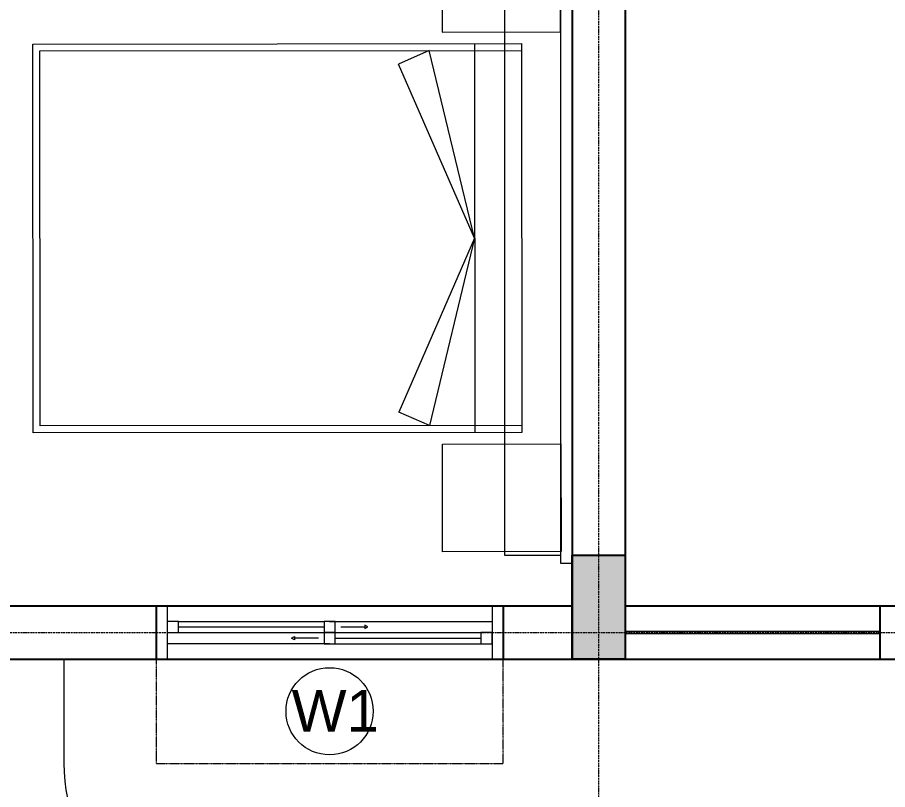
# Model space of a CAD drawing. Header units: millimetres. Extents: x -425671 to 598394, y -194194 to 343585.
# Drawn here: x 47643 to 51402, y 104973 to 108309 of the extents above; entities that cross this region are included whole.
import ezdxf

# ---------------------------------------------------------------- set-up
doc = ezdxf.new("R2010")
doc.units = ezdxf.units.MM
for name, pattern in [('ACAD_ISO10W100', [18, 12, -3, 0, -3]), ('DOT3', [0.06, 0, -0.06]), ('HIDDEN', [9.525, 6.35, -3.175])]:
    doc.linetypes.add(name, pattern=pattern)
for name, color, linetype, lineweight in [('230mm Wall', 250, 'Continuous', 25), ('Centre line', 30, 'Continuous', 9), ('Column', 250, 'Continuous', 25), ('Furniture', 250, 'Continuous', 5), ('Glass', 4, 'Continuous', 5), ('Hidden', 250, 'Continuous', 5), ('Railing', 250, 'Continuous', 9), ('TEXT', 30, 'DOT3', 9), ('window', 250, 'Continuous', 13)]:
    doc.layers.add(name, color=color, linetype=linetype, lineweight=lineweight)
doc.styles.get("Standard").update_dxf_attribs({"font": 'arial.ttf'})

# ---------------------------------------------------------------- blocks, each defined once
blk = doc.blocks.new('Bed1')
at = {"layer": 'Furniture', "ltscale": 100}
for p, q in [((3484679.4, 865846.6), (3484677, 863036.6)), ((3484729.4, 865846.6), (3484679.4, 865846.6)), ((3484727, 863036.6), (3484729.4, 865846.6)), ((3484437, 863069.1), (3484439.4, 865814.1)), ((3484439.4, 865814.1), (3484679.4, 865814.1)), ((3484679.4, 865814.1), (3484677, 863069.1)), ((3484167.4, 865796.6), (3484167.4, 865331.6)), ((3484679.4, 865796.6), (3484167.4, 865796.6)), ((3484679.4, 865331.6), (3484679.4, 865796.6)), ((3484167.4, 865331.6), (3484679.4, 865331.6)), ((3484112, 865251.6), (3483978.8, 865193.4)), ((3484307.2, 864441.6), (3484112, 865251.6)), ((3484307.2, 864441.6), (3483978.8, 865193.4)), ((3484307.2, 864441.6), (3483978.8, 863689.8)), ((3484307.2, 864441.6), (3484112, 863631.6)), ((3484112, 863631.6), (3483978.8, 863689.8)), ((3484167.4, 863086.6), (3484167.4, 863551.6)), ((3484167.4, 863551.6), (3484679.4, 863551.6)), ((3484679.4, 863551.6), (3484679.4, 863086.6)), ((3484679.4, 863086.6), (3484167.4, 863086.6)), ((3484677, 863069.1), (3484437, 863069.1)), ((3484677, 863036.6), (3484727, 863036.6))]:
    blk.add_line(p, q, dxfattribs=at)
at = {"layer": 'Furniture'}
for p, q in [((3482399.7, 865281.6), (3484509.7, 865281.6)), ((3482399.7, 863601.6), (3482399.7, 865281.6)), ((3484307.2, 865281.6), (3484307.2, 863601.6)), ((3484509.7, 865281.6), (3484509.7, 863601.6)), ((3482429.7, 865251.6), (3484509.7, 865251.6)), ((3482429.7, 863631.6), (3482429.7, 865251.6)), ((3484509.7, 863631.6), (3482429.7, 863631.6)), ((3484509.7, 863601.6), (3482399.7, 863601.6))]:
    blk.add_line(p, q, dxfattribs=at)
blk = doc.blocks.new('WINODO1')
at = {"layer": 'window', "linetype": 'Continuous'}
for p, q in [((2471212539.7, 936769700.1), (2471212491.3, 936769700.1)), ((2471212491.3, 936769700.1), (2471212491.3, 936769470.1)), ((2471212539.7, 936769700.1), (2471212539.7, 936769470.1)), ((2471213991.3, 936769700.1), (2471213942.9, 936769700.1)), ((2471213942.9, 936769700.1), (2471213942.9, 936769470.1)), ((2471213991.3, 936769700.1), (2471213991.3, 936769470.1)), ((2471212539.7, 936769470.1), (2471212491.3, 936769470.1)), ((2471213991.3, 936769470.1), (2471213942.9, 936769470.1))]:
    blk.add_line(p, q, dxfattribs=at)
at = {"layer": 'window'}
for p, q in [((2471212539.7, 936769700.1), (2471213942.9, 936769700.1)), ((2471212588.1, 936769633.5), (2471213217.1, 936769633.5)), ((2471213241.3, 936769633.5), (2471213942.9, 936769633.5)), ((2471212588.1, 936769585.1), (2471213217.1, 936769585.1)), ((2471213265.5, 936769585.1), (2471213894.6, 936769585.1)), ((2471213289.7, 936769609.3), (2471213393.6, 936769609.3)), ((2471213192.9, 936769560.9), (2471213089, 936769560.9)), ((2471213241.3, 936769536.7), (2471212539.7, 936769536.7)), ((2471213265.5, 936769536.7), (2471213894.6, 936769536.7)), ((2471212539.7, 936769470.1), (2471213942.9, 936769470.1))]:
    blk.add_line(p, q, dxfattribs=at)
at = {"layer": 'window', "color": 4}
for p, q in [((2471212588.1, 936769609.3), (2471213217.1, 936769609.3)), ((2471213265.5, 936769560.9), (2471213894.6, 936769560.9))]:
    blk.add_line(p, q, dxfattribs=at)
at = {"layer": 'window'}
for points in [[(2471212539.7, 936769585.1), (2471212588.1, 936769585.1), (2471212588.1, 936769633.5), (2471212539.7, 936769633.5)], [(2471213217.1, 936769585.1), (2471213265.5, 936769585.1), (2471213265.5, 936769633.5), (2471213217.1, 936769633.5)], [(2471213217.1, 936769536.7), (2471213265.5, 936769536.7), (2471213265.5, 936769585.1), (2471213217.1, 936769585.1)], [(2471213406.2, 936769609.3), (2471213393.6, 936769616.5), (2471213393.6, 936769602)], [(2471213894.6, 936769536.7), (2471213942.9, 936769536.7), (2471213942.9, 936769585.1), (2471213894.6, 936769585.1)], [(2471213076.5, 936769560.9), (2471213089, 936769568.1), (2471213089, 936769553.6)]]:
    blk.add_lwpolyline(points, close=True, dxfattribs=at)
blk = doc.blocks.new('w1')
at = {"layer": 'TEXT', "linetype": 'Continuous'}
blk.add_circle((537677.7, -502628.2), 188.3, dxfattribs=at)
at = {"layer": 'TEXT', "linetype": 'Continuous', "insert": (537513.6, -502536.1), "char_height": 180, "attachment_point": 1}
blk.add_mtext_dynamic_manual_height_columns('W1', width=676.26, gutter_width=12.5, heights=[0], dxfattribs=at)

msp = doc.modelspace()

# ---------------------------------------------------------------- hatches: boundary and pattern name
at = {"layer": 'Column', "transparency": 33554687}
h = msp.add_hatch(color=256, dxfattribs=at)
h.dxf.hatch_style = 1
h.paths.add_polyline_path([(56469.03, 105535.995), (56699.03, 105535.995), (56699.03, 105985.995), (56469.03, 105985.995)])
h.paths.add_polyline_path([(50039.03, 105535.995), (50269.03, 105535.995), (50269.03, 105985.995), (50039.03, 105985.995)])
h.paths.add_polyline_path([(45614.03, 105535.995), (45844.03, 105535.995), (45844.03, 105985.995), (45614.03, 105985.995)])
h.paths.add_polyline_path([(45614.03, 111366.016), (45844.03, 111366.016), (45844.03, 111816.016), (45614.03, 111816.016)])
h.paths.add_polyline_path([(49819.03, 111586.016), (50269.03, 111586.016), (50269.03, 111816.016), (49819.03, 111816.016)])
h.paths.add_polyline_path([(56699.03, 111966.016), (56469.03, 111966.016), (56469.03, 111516.016), (56699.03, 111516.016)])
h.paths.add_polyline_path([(58199.03, 111586.016), (58429.03, 111586.016), (58429.03, 111816.016), (58199.03, 111816.016)])
h.paths.add_polyline_path([(58199.03, 114626.016), (58429.03, 114626.016), (58429.03, 114856.016), (58199.03, 114856.016)])
h.paths.add_polyline_path([(56699.03, 114626.016), (56699.03, 114856.016), (56249.03, 114856.016), (56249.03, 114626.016)])
h.paths.add_polyline_path([(53219.03, 114626.016), (53219.03, 114856.016), (52769.03, 114856.016), (52769.03, 114626.016)])
h.paths.add_polyline_path([(50269.03, 114626.016), (50269.03, 114856.016), (49819.03, 114856.016), (49819.03, 114626.016)])
h.paths.add_polyline_path([(46959.03, 114856.016), (46959.03, 114626.016), (47409.03, 114626.016), (47409.03, 114856.016)])
h.paths.add_polyline_path([(44109.03, 117696.016), (44339.03, 117696.016), (44339.03, 117926.016), (44109.03, 117926.016)])
h.paths.add_polyline_path([(47189.03, 117696.016), (47189.03, 117926.016), (46959.03, 117926.016), (46959.03, 117696.016)])
h.paths.add_polyline_path([(52999.03, 119626.016), (52999.03, 119856.016), (52549.03, 119856.016), (52549.03, 119626.016)])
h.paths.add_polyline_path([(56249.03, 119856.016), (56249.03, 119626.016), (56699.03, 119626.016), (56699.03, 119856.016)])
h.paths.add_polyline_path([(46959.03, 119626.016), (47189.03, 119626.016), (47189.03, 119856.016), (46959.03, 119856.016)])
h.paths.add_polyline_path([(44339.03, 119626.016), (44339.03, 119856.016), (44109.03, 119856.016), (44109.03, 119626.016)])
h.paths.add_polyline_path([(44109.03, 123176.016), (44339.03, 123176.016), (44339.03, 123626.016), (44109.03, 123626.016)])
h.paths.add_polyline_path([(47409.03, 123396.016), (47409.03, 123626.016), (46959.03, 123626.016), (46959.03, 123396.016)])
h.paths.add_polyline_path([(52999.03, 123396.016), (52999.03, 123626.016), (52549.03, 123626.016), (52549.03, 123396.016)])
h.paths.add_polyline_path([(56249.03, 123396.016), (56699.03, 123396.016), (56699.03, 123626.016), (56249.03, 123626.016)])

# ---------------------------------------------------------------- linework, layer by layer
at = {"layer": '230mm Wall', "transparency": 33554687}
for p, q in [((50039.03, 110686.016), (50039.03, 105536.016)), ((50269.03, 110686.016), (50269.03, 105766.016))]:
    msp.add_line(p, q, dxfattribs=at)
at = {"layer": '230mm Wall'}
for p, q in [((45844.03, 105765.995), (50039.03, 105765.995)), ((48241.53, 105765.995), (48241.53, 105535.995)), ((49741.53, 105765.995), (49741.53, 105535.995)), ((51369.03, 105766.016), (51369.03, 105536.016)), ((45614.03, 105535.995), (50039.03, 105535.995)), ((50039.03, 105536.016), (56699.03, 105536.016))]:
    msp.add_line(p, q, dxfattribs=at)
at = {"layer": '230mm Wall', "linetype": 'Continuous', "ltscale": 5, "transparency": 33554687}
msp.add_line((50269.03, 105766.016), (56469.03, 105766.016), dxfattribs=at)
at = {"layer": 'Centre line', "linetype": 'ACAD_ISO10W100', "ltscale": 0.6}
for p, q in [((50154.023, 97626.016), (50154.05, 129626.016)), ((37039.03, 105651.005), (63039.03, 105651.005))]:
    msp.add_line(p, q, dxfattribs=at)
at = {"layer": 'Column'}
msp.add_lwpolyline([(50039.03, 105985.995), (50269.03, 105985.995), (50269.03, 105535.995), (50039.03, 105535.995)], close=True, dxfattribs=at)
at = {"layer": 'Glass'}
for p, q in [((51369.03, 105656.016), (50269.03, 105656.016)), ((51369.03, 105646.016), (50269.03, 105646.016))]:
    msp.add_line(p, q, dxfattribs=at)
at = {"layer": 'Hidden'}
msp.add_line((47844.03, 105535.995), (47844.03, 105086.016), dxfattribs=at)
at = {"layer": 'Hidden', "linetype": 'HIDDEN', "ltscale": 0.2}
msp.add_lwpolyline([(48241.53, 105085.995), (49741.53, 105085.995), (49741.53, 105535.995), (48241.53, 105535.995)], close=True, dxfattribs=at)
at = {"layer": 'Hidden'}
msp.add_arc((48594.03, 105086.016), 750, 180, 270, dxfattribs=at)

# ---------------------------------------------------------------- block references
at = {"layer": 'Railing', "rotation": 0.04876774064770972}
msp.add_blockref('Bed1', (-3433952.117, -760051.312), dxfattribs=at)
at = {"layer": 'TEXT', "linetype": 'Continuous'}
msp.add_blockref('w1', (-488686.145, 607939.157), dxfattribs=at)
at = {"layer": 'window', "linetype": 'Continuous'}
msp.add_blockref('WINODO1', (-2471164249.786, -936663934.11), dxfattribs=at)

doc.saveas('drawing.dxf')
